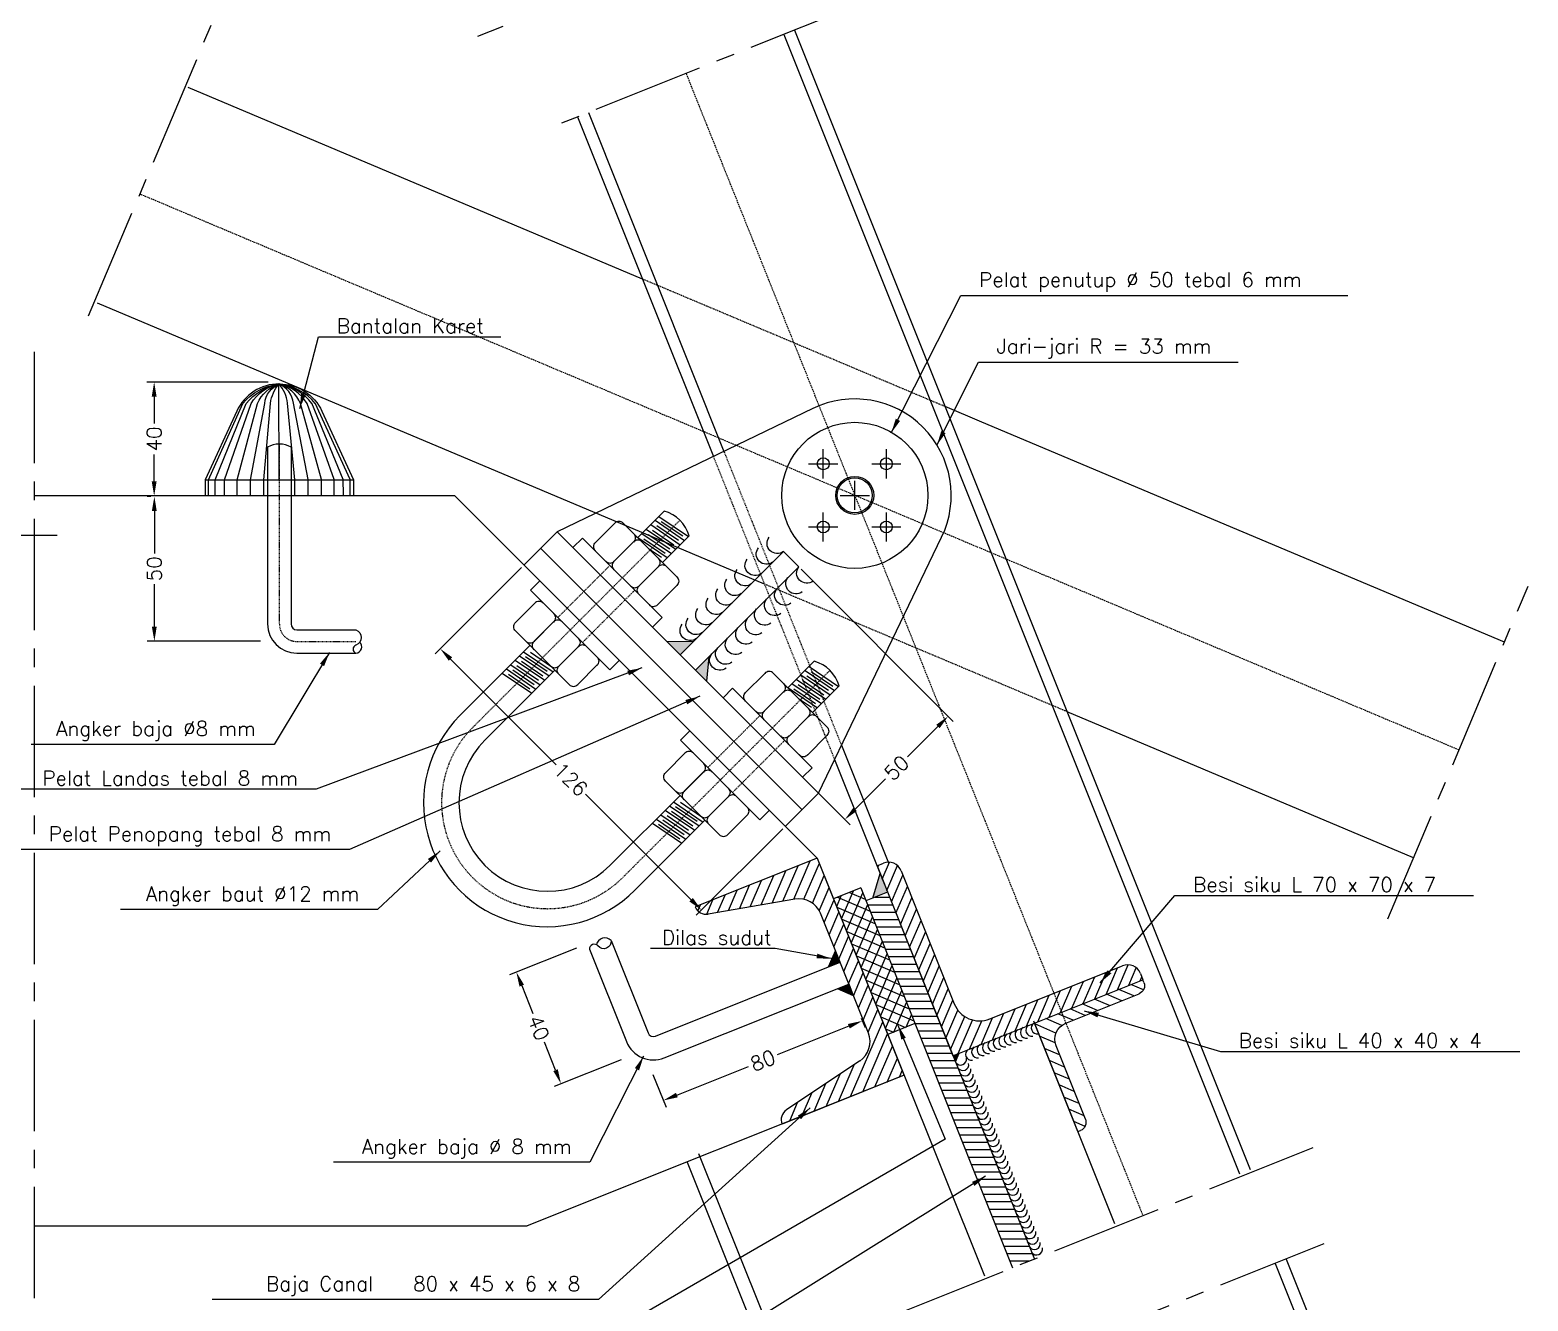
# Model space of a CAD drawing. Header units: metres. Extents: x -50 to 791, y -795 to 584.
# Drawn here: x 336.6 to 593, y -640.7 to -423.2 of the extents above; entities that cross this region are included whole.
import ezdxf

# ---------------------------------------------------------------- set-up
doc = ezdxf.new("R2010")
doc.units = ezdxf.units.M
doc.header["$MEASUREMENT"] = 0
doc.linetypes.add('CENTER2', pattern=[28.575, 19.05, -3.175, 3.175, -3.175])
doc.linetypes.add('DASHED2', pattern=[0.375, 0.25, -0.125])
doc.layers.get('0').update_dxf_attribs({"color": 1, "linetype": 'CONTINUOUS'})
doc.layers.get('DEFPOINTS').update_dxf_attribs({"linetype": 'CONTINUOUS'})
for name, color, linetype in [('GRS-BANG', 5, 'CONTINUOUS'), ('KONS-BAJA', 1, 'CONTINUOUS'), ('UKURAN', 1, 'CONTINUOUS')]:
    doc.layers.add(name, color=color, linetype=linetype)
doc.styles.get("Standard").update_dxf_attribs({"font": 'Simplex.shx'})
doc.dimstyles.get("Standard").update_dxf_attribs({"dimtxt": 0.18, "dimasz": 0.18, "dimexe": 0.18, "dimexo": 0.0625, "dimgap": 0.09, "dimtad": 0, "dimtih": 1, "dimtoh": 1, "dimdec": 4, "dimzin": 0, "dimdsep": 46, "dimtxsty": 'Standard', "dimcen": 0.09, "dimadec": 0, "dimazin": 0, "dimtfac": 1, "dimtdec": 4, "dimtofl": 0, "dimtmove": 0, "dimatfit": 3, "dimfxl": 1, "dimtolj": 1, "dimtzin": 0, "dimarcsym": 0})

# ---------------------------------------------------------------- blocks, each defined once
blk = doc.blocks.new('*D57')
at = {"color": 0, "linetype": 'ByBlock'}
for p, q in [((476.73, -593.65), (464.48, -598.55)), ((478.86, -592.26), (479.51, -593.88)), ((443.2, -601.88), (445.45, -607.5)), ((447.31, -605.41), (459.56, -600.51))]:
    blk.add_line(p, q, dxfattribs=at)
for points in [[(476.57, -593.26), (476.88, -594.03), (479.05, -592.72)], [(447.15, -605.03), (447.46, -605.8), (444.99, -606.34)]]:
    blk.add_solid(points, dxfattribs=at)
at = {"layer": 'DEFPOINTS', "color": 0, "linetype": 'ByBlock'}
for p in [(478.63, -591.68), (442.97, -601.3), (444.99, -606.34)]:
    blk.add_point(p, dxfattribs=at)
at = {"color": 0, "linetype": 'ByBlock', "insert": (462.02, -599.53), "char_height": 2.5, "attachment_point": 5, "rotation": 21.8014}
blk.add_mtext('\\A1;80', dxfattribs=at)
blk = doc.blocks.new('C-8')
at = {"layer": 'KONS-BAJA'}
h = blk.add_hatch(dxfattribs=at)
h.set_pattern_fill('LINE', color=256, scale=0.5, angle=45, style=0)
h.set_pattern_definition([(45, (-97.5089, -516.2344), (-1.122532, 1.122532), [])])
h.paths.add_polyline_path([(6.15, 14.92, 0.350886), (3, 11.03), (3, 0), (3, -11.03, 0.350886), (6.15, -14.92), (20.91, -18.04, -0.354397), (22.5, -20, 0.000003), (22.5, -20), (0, -20), (0, 0), (0, 20), (22.5, 20, -0.354393), (20.91, 18.04)])
for points in [[(0, 20), (22.5, 20)], [(0, 20), (0, 0)], [(6.15, 14.92), (20.91, 18.04)], [(3, 11.03), (3, 0), (3, -11.03)], [(0, -20), (0, 0)], [(6.15, -14.92), (20.91, -18.04)], [(0, -20), (22.5, -20)]]:
    blk.add_lwpolyline(points, dxfattribs=at)
for centre, radius, start, end in [((20.5, 20), 2, 281.9422, 0), ((7.01, 11.01), 4.01, 102.3231, 179.6641), ((7.01, -11.01), 4.01, 180.3359, 257.6769), ((20.5, -20), 2, 0, 78.0578)]:
    blk.add_arc(centre, radius, start, end, dxfattribs=at)
blk = doc.blocks.new('*D59')
at = {"color": 0, "linetype": 'ByBlock'}
for p, q in [((430.11, -580.26), (418.67, -584.84)), ((420.76, -586.69), (422.67, -591.46)), ((426.55, -601.15), (424.64, -596.38)), ((437.75, -599.37), (426.31, -603.94))]:
    blk.add_line(p, q, dxfattribs=at)
for points in [[(421.15, -586.54), (420.37, -586.85), (419.83, -584.37)], [(426.93, -601), (426.16, -601.31), (427.47, -603.47)]]:
    blk.add_solid(points, dxfattribs=at)
at = {"layer": 'DEFPOINTS', "color": 0, "linetype": 'ByBlock'}
for p in [(430.69, -580.03), (438.33, -599.13), (427.47, -603.47)]:
    blk.add_point(p, dxfattribs=at)
at = {"color": 0, "linetype": 'ByBlock', "insert": (423.65, -593.92), "char_height": 2.5, "attachment_point": 5, "rotation": 291.8014}
blk.add_mtext('\\A1;40', dxfattribs=at)
blk = doc.blocks.new('SIKU40-40-4')
at = {"layer": 'KONS-BAJA'}
h = blk.add_hatch(dxfattribs=at)
h.set_pattern_fill('LINE', color=256, scale=0.5, angle=45, style=0)
h.set_pattern_definition([(45, (-474.2618, -388.2726), (-1.122532, 1.122532), [])])
h.paths.add_polyline_path([(0, 0), (20, 0), (20, 0.5, 0.414214), (18.5, 2), (5, 2, -0.414214), (2, 5), (2, 18.5, 0.414214), (0.5, 20), (0, 20)])
for points in [[(0, 20), (0, 0)], [(0, 20), (0.5, 20)], [(2, 18.5), (2, 5)], [(0, 0), (20, 0)], [(5, 2), (18.5, 2)], [(20, 0.5), (20, 0)]]:
    blk.add_lwpolyline(points, dxfattribs=at)
for centre, radius, start, end in [((0.5, 18.5), 1.5, 0, 90), ((5, 5), 3, 180, 270), ((18.5, 0.5), 1.5, 0, 90)]:
    blk.add_arc(centre, radius, start, end, dxfattribs=at)
blk = doc.blocks.new('SIKU75-75-7')
at = {"layer": 'KONS-BAJA'}
h = blk.add_hatch(dxfattribs=at)
h.set_pattern_fill('LINE', color=256, scale=0.5, angle=45, style=0)
h.set_pattern_definition([(45, (-473.1133, -384.2598), (-1.122532, 1.122532), [])])
h.paths.add_polyline_path([(35, 3.75), (8.75, 3.75, -0.414214), (3.75, 8.75), (3.75, 35, 0.414214), (1.25, 37.5), (0, 37.5), (0, 0), (37.5, 0), (37.5, 1.25, 0.414214)])
for points in [[(0, 37.5), (0, 0)], [(0, 37.5), (1.25, 37.5)], [(3.75, 35), (3.75, 8.75)], [(8.75, 3.75), (35, 3.75)], [(0, 0), (37.5, 0)], [(37.5, 1.25), (37.5, 0)]]:
    blk.add_lwpolyline(points, dxfattribs=at)
for centre, radius, start, end in [((1.25, 35), 2.5, 0, 90), ((8.75, 8.75), 5, 180, 270), ((35, 1.25), 2.5, 0, 90)]:
    blk.add_arc(centre, radius, start, end, dxfattribs=at)
blk = doc.blocks.new('*D61')
at = {"color": 0, "linetype": 'ByBlock'}
for p, q in [((377.35, -483.44), (356.61, -483.44)), ((357.86, -485.94), (357.86, -490.53)), ((357.86, -500.41), (357.86, -495.82)), ((359.64, -502.91), (356.61, -502.91))]:
    blk.add_line(p, q, dxfattribs=at)
for points in [[(357.44, -485.94), (358.28, -485.94), (357.86, -483.44)], [(357.44, -500.41), (358.28, -500.41), (357.86, -502.91)]]:
    blk.add_solid(points, dxfattribs=at)
at = {"layer": 'DEFPOINTS', "color": 0, "linetype": 'ByBlock'}
for p in [(377.97, -483.44), (357.86, -502.91), (360.26, -502.91)]:
    blk.add_point(p, dxfattribs=at)
at = {"color": 0, "linetype": 'ByBlock', "insert": (357.86, -493.17), "char_height": 2.5, "attachment_point": 5, "rotation": 90}
blk.add_mtext('\\A1;40', dxfattribs=at)
blk = doc.blocks.new('*D62')
at = {"color": 0, "linetype": 'ByBlock'}
for p, q in [((357.26, -503), (356.64, -503)), ((357.89, -505.5), (357.89, -512.74)), ((357.89, -525.27), (357.89, -518.03)), ((376.08, -527.77), (356.64, -527.77))]:
    blk.add_line(p, q, dxfattribs=at)
for points in [[(357.47, -505.5), (358.3, -505.5), (357.89, -503)], [(357.47, -525.27), (358.3, -525.27), (357.89, -527.77)]]:
    blk.add_solid(points, dxfattribs=at)
at = {"layer": 'DEFPOINTS', "color": 0, "linetype": 'ByBlock'}
for p in [(357.89, -503), (357.89, -527.77), (376.71, -527.77)]:
    blk.add_point(p, dxfattribs=at)
at = {"color": 0, "linetype": 'ByBlock', "insert": (357.89, -515.38), "char_height": 2.5, "attachment_point": 5, "rotation": 90}
blk.add_mtext('\\A1;50', dxfattribs=at)
blk = doc.blocks.new('*D63')
at = {"color": 0, "linetype": 'ByBlock'}
for p, q in [((420.72, -515.14), (405.92, -529.94)), ((408.57, -530.82), (426.65, -548.9)), ((449.74, -571.99), (431.66, -553.91)), ((465.42, -559.85), (450.63, -574.65))]:
    blk.add_line(p, q, dxfattribs=at)
for points in [[(408.87, -530.53), (408.28, -531.12), (406.8, -529.05)], [(450.04, -571.7), (449.45, -572.29), (451.51, -573.76)]]:
    blk.add_solid(points, dxfattribs=at)
at = {"layer": 'DEFPOINTS', "color": 0, "linetype": 'ByBlock'}
for p in [(421.16, -514.7), (465.87, -559.41), (451.51, -573.76)]:
    blk.add_point(p, dxfattribs=at)
at = {"color": 0, "linetype": 'ByBlock', "insert": (429.16, -551.41), "char_height": 2.5, "attachment_point": 5, "rotation": 315}
blk.add_mtext('\\A1;126', dxfattribs=at)
blk = doc.blocks.new('*D64')
at = {"color": 0, "linetype": 'ByBlock'}
for p, q in [((468.6, -515.47), (494.61, -541.48)), ((450.92, -533.15), (476.94, -559.16)), ((491.96, -542.37), (486.76, -547.57)), ((477.82, -556.51), (483.02, -551.31))]:
    blk.add_line(p, q, dxfattribs=at)
for points in [[(491.67, -542.07), (492.26, -542.66), (493.73, -540.6)], [(477.52, -556.22), (478.11, -556.81), (476.05, -558.28)]]:
    blk.add_solid(points, dxfattribs=at)
at = {"layer": 'DEFPOINTS', "color": 0, "linetype": 'ByBlock'}
for p in [(468.16, -515.03), (450.48, -532.71), (493.73, -540.6)]:
    blk.add_point(p, dxfattribs=at)
at = {"color": 0, "linetype": 'ByBlock', "insert": (484.89, -549.44), "char_height": 2.5, "attachment_point": 5, "rotation": 45}
blk.add_mtext('\\A1;50', dxfattribs=at)

msp = doc.modelspace()

# ---------------------------------------------------------------- hatches: boundary and pattern name
at = {"layer": 'KONS-BAJA'}
h = msp.add_hatch(color=256, dxfattribs=at)
h.paths.add_polyline_path([(450.1513, -527.78953), (445.54881, -527.77623), (447.85671, -530.08413)])
h.paths.add_polyline_path([(452.77327, -530.41754), (450.48169, -532.70912), (452.38726, -534.61468)])
for points in [[(483.36965, -570.72361), (482.07945, -567.49812), (480.8234, -571.74211)], [(473.27125, -583.49373), (475.23853, -582.70681), (474.45162, -580.73953)], [(476.71143, -586.38907), (477.49835, -588.35636), (474.74415, -587.17599)], [(495.62226, -598.24989), (494.55303, -598.67758), (494.98072, -599.74682)]]:
    msp.add_hatch(color=256, dxfattribs=at).paths.add_polyline_path(points)
h = msp.add_hatch(dxfattribs=at)
h.set_pattern_fill('ANSI37', color=256, scale=0.5, angle=-68.1985905, style=0)
h.set_pattern_definition([(336.8014, (-219.513, -149.6688), (0.625347, 1.4591427), []), (66.8014, (-219.513, -149.6688), (-1.4591427, 0.625347), [])])
h.paths.add_polyline_path([(478.76674, -569.98668), (474.12436, -571.84363), (478.76674, -583.44959), (483.40912, -595.05555), (488.05151, -593.1986)])
at = {"layer": 'UKURAN'}
h = msp.add_hatch(dxfattribs=at)
h.set_pattern_fill('LINE', color=256, scale=0.4, style=0)
h.set_pattern_definition([(0, (-50, -795.0939), (0, 1.27), [])])
h.paths.add_polyline_path([(483.36965, -570.72361), (479.65574, -572.20918), (504.7632, -634.97783), (508.47711, -633.49227)])

# ---------------------------------------------------------------- linework, layer by layer
at = {"layer": 'GRS-BANG', "linetype": 'CENTER2'}
msp.add_line((337.34841, -478.23357), (337.34841, -644.65482), dxfattribs=at)
at = {"layer": 'GRS-BANG', "flags": 128}
for points in [[(337.34841, -502.81783), (409.2767, -502.81783)], [(471.33893, -564.88006), (499.91923, -636.33082)], [(486.19455, -602.01913), (421.6978, -627.81783)], [(337.34841, -627.81783), (421.6978, -627.81783)]]:
    msp.add_lwpolyline(points, dxfattribs=at)
at = {"layer": 'GRS-BANG'}
msp.add_lwpolyline([(471.33893, -564.88006), (409.2767, -502.81783)], dxfattribs=at)
at = {"layer": 'KONS-BAJA', "linetype": 'CENTER2'}
for p, q in [((346.64179, -472.11636), (384.76272, -381.6391)), ((556.12999, -614.43112), (456.88392, -654.12955)), ((558.01306, -630.88884), (461.55664, -669.47141))]:
    msp.add_line(p, q, dxfattribs=at)
at = {"layer": 'KONS-BAJA'}
for p, q in [((472.34559, -499.91543), (472.34559, -494.91543)), ((483.1504, -499.91543), (483.1504, -494.91543)), ((469.84559, -497.41543), (474.84559, -497.41543)), ((480.6504, -497.41543), (485.6504, -497.41543)), ((477.74799, -505.31783), (477.74799, -500.31783)), ((475.24799, -502.81783), (480.24799, -502.81783)), ((472.34559, -510.72024), (472.34559, -505.72024)), ((483.1504, -510.72024), (483.1504, -505.72024)), ((469.84559, -508.22024), (474.84559, -508.22024)), ((480.6504, -508.22024), (485.6504, -508.22024)), ((447.85671, -530.08413), (465.53438, -512.40646)), ((480.8234, -571.74211), (482.07945, -567.49812)), ((478.76674, -569.98668), (474.12436, -571.84363)), ((483.36965, -570.72361), (479.65574, -572.20918)), ((475.23853, -582.70681), (474.45162, -580.73953)), ((476.71143, -586.38907), (477.49835, -588.35636)), ((488.05151, -593.1986), (483.40912, -595.05555)), ((494.55303, -598.67758), (495.62226, -598.24989)), ((494.98072, -599.74682), (495.62226, -598.24989))]:
    msp.add_line(p, q, dxfattribs=at)
at = {"layer": 'KONS-BAJA', "linetype": 'CENTER2'}
for points in [[(470.57195, -401.35494), (413.20542, -424.30155)], [(477.67363, -419.10914), (426.93252, -439.40559)], [(568.96551, -575.2672), (592.95535, -518.32905)]]:
    msp.add_lwpolyline(points, dxfattribs=at)
at = {"layer": 'KONS-BAJA'}
for points in [[(465.58525, -423.94449), (543.55764, -618.87546)], [(467.4422, -423.20171), (545.41459, -618.13267)], [(441.40051, -465.80076), (363.68741, -433.05778)], [(430.30314, -438.05734), (453.5456, -496.16349)], [(432.16009, -437.31456), (455.3516, -495.29334)], [(462.28188, -518.00419), (348.15639, -469.91951)], [(379.2767, -500.1589), (379.21696, -483.74416)], [(390.22655, -500.09264), (384.8372, -487.0376)], [(391.37471, -500.0857), (385.41128, -487.03413)], [(367.16239, -500.1589), (373.0468, -487.07151)], [(368.31057, -500.1589), (373.62089, -487.07151)], [(588.90256, -527.94805), (499.49049, -490.27591), (493.21411, -487.63147)], [(366.56532, -500.1589), (391.98808, -500.1589)], [(367.16239, -502.81783), (367.16239, -500.10979)], [(368.31057, -502.81783), (368.31057, -500.10979)], [(369.88931, -502.81783), (369.88931, -500.10979)], [(372.04214, -502.81783), (372.04214, -500.10979)], [(374.3385, -502.81783), (374.3385, -500.10979)], [(376.63486, -502.81783), (376.63486, -500.10979)], [(381.91849, -502.80186), (381.90212, -500.09387)], [(384.2148, -502.78797), (384.19843, -500.07998)], [(386.51112, -502.77409), (386.49475, -500.0661)], [(388.66391, -502.76107), (388.64754, -500.05308)], [(390.24263, -502.75153), (390.22626, -500.04354)], [(391.39079, -502.74459), (391.37442, -500.0366)], [(445.13988, -505.50974), (440.59883, -510.05079)], [(443.56566, -507.08396), (448.61679, -510.5181)], [(444.24305, -506.40657), (449.29419, -509.84071)], [(444.62096, -507.26322), (448.29609, -509.76185)], [(471.5233, -553.75072), (426.8151, -509.04253)], [(431.15878, -510.12147), (429.52641, -511.75384)], [(444.77078, -523.73348), (431.15878, -510.12147)], [(436.66243, -507.59885), (433.32799, -510.93329)], [(442.72015, -512.17211), (438.1364, -507.58837)], [(440.1055, -509.68367), (445.66885, -513.46605)], [(441.31409, -509.33552), (446.36523, -512.76967)], [(442.05397, -508.59565), (447.10511, -512.02979)], [(442.39858, -509.4856), (446.07371, -511.98423)], [(442.82578, -507.82384), (447.87692, -511.25798)], [(443.12965, -508.75453), (446.80478, -511.25316)], [(443.89127, -507.99291), (447.5664, -510.49154)], [(449.38252, -509.75238), (444.84147, -514.29343)], [(468.69487, -556.57915), (423.98668, -511.87095)], [(439.86817, -510.78144), (436.57948, -514.07014)], [(441.65292, -510.23126), (445.32805, -512.72989)], [(442.46413, -511.91609), (444.65341, -513.40453)], [(442.72015, -512.17211), (447.30389, -516.75585)], [(468.15936, -515.03145), (465.53438, -512.40646)], [(444.11081, -515.02408), (440.80159, -518.33331)], [(450.48169, -532.70912), (468.15936, -515.03145)], [(422.2372, -519.04306), (423.86956, -517.41069)], [(435.8492, -532.65506), (422.2372, -519.04306)], [(447.29341, -518.22983), (443.94775, -521.57548)], [(419.71457, -524.54671), (423.04902, -521.21227)], [(422.89717, -527.75245), (426.18586, -524.46376)], [(426.1704, -524.47922), (422.91447, -527.73514)], [(444.77078, -523.73348), (443.13842, -525.36584)], [(424.28783, -530.60442), (419.70409, -526.02068)], [(445.54881, -527.77623), (450.1513, -527.78953)], [(420.37978, -530.26984), (425.43091, -533.70398)], [(421.05717, -529.59245), (426.10831, -533.02659)], [(421.40718, -530.39936), (425.08231, -532.89798)], [(422.24642, -529.63776), (425.92155, -532.13639)], [(424.28783, -530.60442), (428.87158, -535.18817)], [(427.13981, -531.99509), (430.44904, -528.68586)], [(430.41763, -528.71727), (427.16328, -531.97162)], [(452.77327, -530.41754), (452.38726, -534.61468)], [(418.12821, -532.5214), (423.17935, -535.95555)], [(418.86809, -531.78153), (423.91923, -535.21567)], [(419.2127, -532.67148), (422.88783, -535.17011)], [(419.6399, -531.00972), (424.69104, -534.44386)], [(419.94377, -531.94041), (423.6189, -534.43904)], [(420.70539, -531.17879), (424.38052, -533.67742)], [(430.34555, -535.17769), (433.6912, -531.83203)], [(435.8492, -532.65506), (437.48157, -531.0227)], [(470.81344, -531.18331), (466.27239, -535.72436)], [(469.23922, -532.75753), (474.29036, -536.19167)], [(469.91661, -532.08013), (474.96775, -535.51428)], [(470.29453, -532.93678), (473.96966, -535.43541)], [(417.43183, -533.21779), (422.48297, -536.65193)], [(418.46704, -533.41714), (422.14217, -535.91577)], [(462.336, -533.27241), (458.99034, -536.61807)], [(468.39371, -537.84568), (463.80997, -533.26193)], [(465.77906, -535.35724), (471.34241, -539.13962)], [(466.98766, -535.00909), (472.0388, -538.44323)], [(467.72754, -534.26921), (472.77868, -537.70335)], [(468.07215, -535.15917), (471.74727, -537.6578)], [(468.49934, -533.4974), (473.55048, -536.93155)], [(468.80322, -534.4281), (472.47834, -536.92673)], [(469.56484, -533.66648), (473.23996, -536.16511)], [(475.05608, -535.42595), (470.51503, -539.967)], [(456.83234, -535.79504), (455.19998, -537.4274)], [(456.83234, -535.79504), (470.44435, -549.40704)], [(465.54174, -536.45501), (462.23251, -539.76424)], [(467.32649, -535.90483), (471.00162, -538.40345)], [(468.1377, -537.58966), (470.32697, -539.07809)], [(468.39371, -537.84568), (472.97746, -542.42942)], [(469.78438, -540.69765), (466.49569, -543.98634)], [(573.37155, -564.80978), (514.09548, -539.8349)], [(447.91076, -544.71662), (449.54312, -543.08426)], [(447.91076, -544.71662), (461.52277, -558.32863)], [(472.96697, -543.90339), (469.63253, -547.23783)], [(475.46344, -545.57293), (483.50654, -565.68068)], [(445.38814, -550.22028), (448.73379, -546.87462)], [(474.28648, -548.01571), (508.47711, -633.49227)], [(448.57073, -553.42602), (451.87996, -550.11679)], [(451.84856, -550.14819), (448.5942, -553.40254)], [(470.44435, -549.40704), (468.81199, -551.03941)], [(449.9614, -556.27799), (445.37765, -551.69425)], [(447.84008, -554.15667), (435.85799, -566.13876)], [(446.05334, -555.94341), (451.10448, -559.37755)], [(446.73073, -555.26601), (451.78187, -558.70016)], [(447.08074, -556.07292), (450.75587, -558.57155)], [(447.91999, -555.31133), (451.59511, -557.80996)], [(449.9614, -556.27799), (454.54514, -560.86173)], [(452.81337, -557.66866), (456.10207, -554.37996)], [(456.0866, -554.39542), (452.83068, -557.65135)], [(452.08272, -558.39931), (440.10063, -570.3814)], [(443.80178, -558.19497), (448.85292, -561.62911)], [(444.54166, -557.45509), (449.5928, -560.88923)], [(444.88627, -558.34505), (448.56139, -560.84368)], [(445.31346, -556.68328), (450.3646, -560.11743)], [(445.61734, -557.61398), (449.29246, -560.11261)], [(446.37896, -556.85236), (450.05408, -559.35099)], [(456.01911, -560.85125), (459.35356, -557.51681)], [(461.52277, -558.32863), (463.15513, -556.69626)], [(443.10539, -558.89135), (448.15653, -562.3255)], [(444.14061, -559.09071), (447.81574, -561.58933)], [(478.76674, -569.98668), (504.7632, -634.97783)], [(473.27125, -583.49373), (474.45162, -580.73953)], [(474.74415, -587.17599), (477.49835, -588.35636)], [(508.3143, -592.6965), (522.20267, -627.41744)], [(549.69404, -634.21645), (567.05008, -677.60657)], [(551.55099, -633.47367), (569.06481, -677.25823)]]:
    msp.add_lwpolyline(points, dxfattribs=at)
at = {"layer": 'KONS-BAJA', "linetype": 'DASHED2'}
for points in [[(448.87267, -430.62953), (527.04664, -626.06446)], [(581.13706, -546.37891), (355.4217, -451.27789)]]:
    msp.add_lwpolyline(points, dxfattribs=at)
at = {"layer": 'KONS-BAJA', "linetype": 'DASHED2', "ltscale": 0.5, "flags": 128}
for points in [[(493.21411, -487.63147), (441.40051, -465.80076)], [(514.09548, -539.8349), (462.28188, -518.00419)]]:
    msp.add_lwpolyline(points, dxfattribs=at)
at = {"layer": 'KONS-BAJA'}
for points in [[(379.2767, -483.74394, 0.292518463), (371.9912, -488.40506), (366.56532, -500.1589), (366.56532, -502.85589)], [(369.88931, -500.1589), (374.4356, -487.12061, -0.211222952), (379.21699, -483.75439)], [(372.04214, -500.1589), (375.56001, -487.12061, -0.220826664), (379.2767, -483.74394)], [(373.02472, -487.12061, -0.198505637), (379.2767, -483.74394, -0.435057203)], [(373.60097, -487.12061, -0.185438167), (379.2767, -483.74394, -1.217166389)], [(374.3385, -500.1589), (376.77838, -487.07151, -0.27658652), (379.2767, -483.74394)], [(376.63486, -500.1589), (377.78304, -487.07151, -0.165466911), (379.2767, -483.74394)], [(381.90242, -500.14297), (380.67513, -487.06276, 0.165466911), (379.16138, -483.74429)], [(384.19873, -500.12909), (381.67977, -487.05669, 0.27658652), (379.16138, -483.74429)], [(386.49504, -500.1152), (382.89841, -487.09843, 0.220826664), (379.16138, -483.74429)], [(385.43365, -487.0831, 0.198505637), (379.16138, -483.74429, 0.435057203)], [(384.85742, -487.08658, 0.185438167), (379.16138, -483.74429, 1.217166389)], [(388.64784, -500.10219), (384.0228, -487.09163, 0.211222952), (379.22114, -483.75438)], [(379.2767, -483.74394, -0.292518463), (386.5622, -488.40506), (391.98808, -500.1589), (391.98808, -502.85589)], [(465.86644, -559.40757), (471.5233, -553.75072), (492.61261, -509.97976, 0.709681819), (470.58606, -487.95322), (426.8151, -509.04253), (421.15825, -514.69938)], [(438.1364, -507.58837, 0.425672903), (436.66243, -507.59885, 0.425672903)], [(439.87179, -509.32373, -0.425672903), (439.8613, -510.7977, -0.425672903)], [(465.53438, -512.40646, -0.878827029), (463.09018, -509.96226, 0.112244772)], [(433.38704, -512.32888, -0.425672903), (433.39752, -510.85491, -0.425672903)], [(441.33845, -510.79042, 0.425672903), (439.86448, -510.8009, 0.425672903)], [(463.69461, -514.24623, -0.878827029), (461.25041, -511.80203, 0.112244772)], [(435.12407, -514.08358, 0.425672903), (436.59804, -514.0731, 0.425672903)], [(436.59076, -515.55025, -0.425672903), (436.60124, -514.07628, -0.425672903)], [(444.10184, -513.5538, -0.425672903), (444.09136, -515.02778, -0.425672903)], [(445.56853, -515.02047, 0.425672903), (444.09456, -515.03095, 0.425672903)], [(461.76235, -516.17848, -0.878827029), (459.31816, -513.73429, 0.112244772)], [(470.60356, -517.47564, -0.878827029), (468.15936, -515.03145, 0.112244772)], [(447.30389, -516.75585, -0.425672903), (447.29341, -518.22983, -0.425672903)], [(458.32407, -519.61044, -0.878827029), (455.87987, -517.16625, 0.112244772)], [(460.04309, -517.94797, -0.878827029), (457.5989, -515.50378, 0.112244772)], [(468.76379, -519.31541, -0.878827029), (466.31959, -516.87121, 0.112244772)], [(439.36493, -518.30366, 0.425672903), (440.83891, -518.29318, 0.425672903)], [(440.8316, -519.77035, -0.425672903), (440.84208, -518.29638, -0.425672903)], [(456.7662, -521.24534, -0.878827029), (454.32201, -518.80114, 0.112244772)], [(466.83154, -521.24767, -0.878827029), (464.38734, -518.80347, 0.112244772)], [(424.4446, -521.27132, 0.425672903), (422.97063, -521.2818, 0.425672903)], [(442.54621, -521.51449, 0.425672903), (444.02018, -521.50401, 0.425672903)], [(453.32815, -524.6239, -0.878827029), (450.88396, -522.17971, 0.112244772)], [(455.1009, -522.85418, -0.878827029), (452.6567, -520.40998, 0.112244772)], [(463.39325, -524.67962, -0.878827029), (460.94905, -522.23543, 0.112244772)], [(465.11228, -523.01715, -0.878827029), (462.66808, -520.57296, 0.112244772)], [(419.70409, -526.02068, -0.425672903), (419.71457, -524.54671, -0.425672903)], [(426.19931, -523.00835, -0.425672903), (426.18882, -524.48232, -0.425672903)], [(427.66597, -524.47504, 0.425672903), (426.192, -524.48552, 0.425672903)], [(450.64218, -527.3053, -0.878827029), (448.19798, -524.86111, 0.112244772)], [(451.66285, -526.28637, -0.878827029), (449.21865, -523.84217, 0.112244772)], [(460.17008, -527.92336, -0.878827029), (457.72588, -525.47916, 0.112244772)], [(461.83538, -526.31452, -0.878827029), (459.39119, -523.87032, 0.112244772)], [(392.38056, -525.81783, -0.703845907), (392.38056, -528.44475, 0.711972115), (392.38056, -529.81783, 0.662633071), (393.01622, -527.92264, 0.662633071)], [(421.43945, -527.75606, 0.425672903), (422.91342, -527.74558, 0.425672903)], [(422.90614, -529.22273, -0.425672903), (422.91662, -527.74876, -0.425672903)], [(430.41939, -527.24921, -0.425672903), (430.4089, -528.72318, -0.425672903)], [(458.39734, -529.69309, -0.878827029), (455.95314, -527.24889, 0.112244772)], [(422.16651, -528.4831), (410.18443, -540.46519, 1.002644561), (440.10063, -570.3814)], [(431.88607, -528.71588, 0.425672903), (430.4121, -528.72636, 0.425672903)], [(433.63021, -530.43048, -0.425672903), (433.61973, -531.90445, -0.425672903)], [(455.71136, -532.37449, -0.878827029), (453.26716, -529.93029, 0.112244772)], [(456.73203, -531.35555, -0.878827029), (454.28783, -528.91136, 0.112244772)], [(426.40915, -532.72574), (414.42707, -544.70783, 0.997591737), (435.85799, -566.13876)], [(425.66953, -531.98612, 0.425672903), (427.1435, -531.97564, 0.425672903)], [(427.13619, -533.4528, -0.425672903), (427.14668, -531.97883, -0.425672903)], [(463.80997, -533.26193, 0.425672903), (462.336, -533.27241, 0.425672903)], [(428.87158, -535.18817, 0.425672903), (430.34555, -535.17769, 0.425672903)], [(465.54535, -534.9973, -0.425672903), (465.53487, -536.47127, -0.425672903)], [(459.05133, -538.01962, -0.425672903), (459.06181, -536.54565, -0.425672903)], [(467.01202, -536.46398, 0.425672903), (465.53805, -536.47446, 0.425672903)], [(460.79547, -539.73422, 0.425672903), (462.26944, -539.72374, 0.425672903)], [(462.26216, -541.20089, -0.425672903), (462.27264, -539.72692, -0.425672903)], [(469.77541, -539.22737, -0.425672903), (469.76492, -540.70134, -0.425672903)], [(471.24209, -540.69404, 0.425672903), (469.76812, -540.70452, 0.425672903)], [(472.97746, -542.42942, -0.425672903), (472.96697, -543.90339, -0.425672903)], [(465.01557, -543.97506, 0.425672903), (466.48954, -543.96458, 0.425672903)], [(466.48224, -545.44175, -0.425672903), (466.49272, -543.96778, -0.425672903)], [(450.13534, -546.93561, 0.425672903), (448.66137, -546.94609, 0.425672903)], [(468.23694, -547.17878, 0.425672903), (469.71091, -547.1683, 0.425672903)], [(445.37765, -551.69425, -0.425672903), (445.38814, -550.22028, -0.425672903)], [(451.84994, -548.67975, -0.425672903), (451.83946, -550.15372, -0.425672903)], [(453.31661, -550.14644, 0.425672903), (451.84264, -550.15692, 0.425672903)], [(447.11302, -553.42963, 0.425672903), (448.58699, -553.41915, 0.425672903)], [(448.5797, -554.8963, -0.425672903), (448.59019, -553.42232, -0.425672903)], [(456.09079, -552.89985, -0.425672903), (456.0803, -554.37382, -0.425672903)], [(457.55747, -554.36652, 0.425672903), (456.0835, -554.377, 0.425672903)], [(459.29451, -556.12122, -0.425672903), (459.28402, -557.59519, -0.425672903)], [(451.34309, -557.65968, 0.425672903), (452.81706, -557.6492, 0.425672903)], [(452.80976, -559.12637, -0.425672903), (452.82024, -557.6524, -0.425672903)], [(454.54514, -560.86173, 0.425672903), (456.01911, -560.85125, 0.425672903)], [(436.05681, -578.99291, -0.752244068), (433.79815, -579.89637, 0.700332431), (432.34291, -580.47847, -0.177537859)], [(436.05681, -578.99291, 0.610269781), (433.55378, -579.70847, 0.610269781)], [(504.69834, -594.58645, 0.814982077), (505.44112, -596.4434, -6.828680076)], [(505.62681, -594.21506, 0.814982077), (506.36959, -596.07201, -6.828680076)], [(506.55529, -593.84367, 0.814982077), (507.29807, -595.70062, -6.828680076)], [(507.48377, -593.47228, 0.814982077), (508.22655, -595.32923, -6.828680076)], [(508.41224, -593.10089, 0.814982077), (509.15502, -594.95784, -6.828680076)], [(498.199, -597.18618, 0.814982077), (498.94178, -599.04314, -6.828680076)], [(499.12748, -596.81479, 0.814982077), (499.87026, -598.67175, -6.828680076)], [(500.05595, -596.4434, 0.814982077), (500.79873, -598.30036, -6.828680076)], [(500.98443, -596.07201, 0.814982077), (501.72721, -597.92897, -6.828680076)], [(501.91291, -595.70062, 0.814982077), (502.65569, -597.55757, -6.828680076)], [(502.84138, -595.32923, 0.814982077), (503.58416, -597.18618, -6.828680076)], [(503.76986, -594.95784, 0.814982077), (504.51264, -596.81479, -6.828680076)], [(495.00643, -599.81557, 0.814982077), (496.86338, -599.07278, -6.828680076)], [(497.16472, -597.5999, 0.814982077), (497.9075, -599.45685, -6.828680076)], [(495.37782, -600.74404, 0.814982077), (497.23477, -600.00126, -6.828680076)], [(495.74921, -601.67252, 0.814982077), (497.60616, -600.92974, -6.828680076)], [(496.1206, -602.601, 0.814982077), (497.97755, -601.85821, -6.828680076)], [(496.49199, -603.52947, 0.814982077), (498.34894, -602.78669, -6.828680076)], [(496.86338, -604.45795, 0.814982077), (498.72033, -603.71517, -6.828680076)], [(497.23477, -605.38643, 0.814982077), (499.09172, -604.64364, -6.828680076)], [(497.60616, -606.3149, 0.814982077), (499.46312, -605.57212, -6.828680076)], [(497.97755, -607.24338, 0.814982077), (499.83451, -606.5006, -6.828680076)], [(498.34894, -608.17186, 0.814982077), (500.2059, -607.42907, -6.828680076)], [(498.72033, -609.10033, 0.814982077), (500.57729, -608.35755, -6.828680076)], [(499.09172, -610.02881, 0.814982077), (500.94868, -609.28603, -6.828680076)], [(499.46312, -610.95729, 0.814982077), (501.32007, -610.2145, -6.828680076)], [(499.83451, -611.88576, 0.814982077), (501.69146, -611.14298, -6.828680076)], [(500.2059, -612.81424, 0.814982077), (502.06285, -612.07146, -6.828680076)], [(500.57729, -613.74272, 0.814982077), (502.43424, -612.99993, -6.828680076)], [(500.94868, -614.67119, 0.814982077), (502.80563, -613.92841, -6.828680076)], [(501.32007, -615.59967, 0.814982077), (503.17702, -614.85689, -6.828680076)], [(501.69146, -616.52815, 0.814982077), (503.54841, -615.78536, -6.828680076)], [(502.06285, -617.45662, 0.814982077), (503.9198, -616.71384, -6.828680076)], [(502.43424, -618.3851, 0.814982077), (504.29119, -617.64232, -6.828680076)], [(502.80563, -619.31358, 0.814982077), (504.66258, -618.57079, -6.828680076)], [(503.17702, -620.24205, 0.814982077), (505.03398, -619.49927, -6.828680076)], [(503.54841, -621.17053, 0.814982077), (505.40537, -620.42775, -6.828680076)], [(503.9198, -622.09901, 0.814982077), (505.77676, -621.35623, -6.828680076)], [(504.29119, -623.02748, 0.814982077), (506.14815, -622.2847, -6.828680076)], [(504.66258, -623.95596, 0.814982077), (506.51954, -623.21318, -6.828680076)], [(505.03398, -624.88444, 0.814982077), (506.89093, -624.14166, -6.828680076)], [(505.40537, -625.81291, 0.814982077), (507.26232, -625.07013, -6.828680076)], [(505.77676, -626.74139, 0.814982077), (507.63371, -625.99861, -6.828680076)], [(506.14815, -627.66987, 0.814982077), (508.0051, -626.92709, -6.828680076)], [(506.51954, -628.59834, 0.814982077), (508.37649, -627.85556, -6.828680076)], [(506.89093, -629.52682, 0.814982077), (508.74788, -628.78404, -6.828680076)], [(507.26232, -630.4553, 0.814982077), (509.11927, -629.71252, -6.828680076)], [(507.63371, -631.38377, 0.814982077), (509.49066, -630.64099, -6.828680076)], [(508.0051, -632.31225, 0.814982077), (509.86205, -631.56947, -6.828680076)]]:
    msp.add_lwpolyline(points, format="xyb", dxfattribs=at)
at = {"layer": 'KONS-BAJA', "flags": 128}
for points in [[(377.2767, -494.58245), (377.2767, -524.81783, 0.414213562), (382.2767, -529.81783), (392.38056, -529.81783)], [(381.2767, -494.58245), (381.2767, -524.81783, 0.414213562), (382.2767, -525.81783), (392.38056, -525.81783)], [(436.05681, -578.99291), (442.37045, -594.77701, 0.414213562), (443.67032, -595.33409), (475.23853, -582.70681)], [(432.34291, -580.47847), (438.65655, -596.26257, 0.414213562), (445.15589, -599.048), (476.72409, -586.42072)]]:
    msp.add_lwpolyline(points, format="xyb", dxfattribs=at)
at = {"layer": 'KONS-BAJA', "linetype": 'DASHED2', "ltscale": 0.5, "flags": 128}
for points in [[(379.2767, -494.03285), (379.2767, -524.81783, 0.414213562), (382.2767, -527.81783), (392.38056, -527.81783)], [(447.82203, -507.07023), (412.30575, -542.58651, 0.996207344), (437.97931, -568.26008)]]:
    msp.add_lwpolyline(points, format="xyb", dxfattribs=at)
at = {"layer": 'KONS-BAJA', "linetype": 'DASHED2', "ltscale": 0.5}
for points in [[(453.5456, -496.16349), (474.28648, -548.01571)], [(455.3516, -495.29334), (475.46344, -545.57293)], [(435.84346, -514.80616), (426.92188, -523.72774)], [(440.0861, -519.0488), (431.16452, -527.97038)], [(473.4956, -532.74379), (437.97931, -568.26008)], [(461.51703, -540.47972), (452.59544, -549.4013)], [(465.75967, -544.72236), (456.83808, -553.64394)]]:
    msp.add_lwpolyline(points, dxfattribs=at)
at = {"layer": 'KONS-BAJA', "flags": 128}
for points in [[(449.05549, -616.87475), (463.28122, -652.43909)], [(451.0209, -615.4032), (465.24664, -650.96754)]]:
    msp.add_lwpolyline(points, dxfattribs=at)
at = {"layer": 'KONS-BAJA'}
for centre, radius in [((477.74799, -502.81783), 12.5), ((472.34559, -497.41543), 1.01673), ((483.1504, -497.41543), 1.01673), ((477.74799, -502.81783), 3.25), ((477.74799, -502.81783), 3), ((472.34559, -508.22024), 1.01673), ((483.1504, -508.22024), 1.01673)]:
    msp.add_circle(centre, radius, dxfattribs=at)
for centre, radius, start, end in [((379.2767, -497.9467), 3.91385, 59.2691274, 120.7308726), ((443.52974, -511.36252), 6.07022, 15.3819285, 74.6180715), ((469.2033, -537.03609), 6.07022, 15.3819285, 74.6180715)]:
    msp.add_arc(centre, radius, start, end, dxfattribs=at)

# ---------------------------------------------------------------- block references
at = {"layer": 'KONS-BAJA', "xscale": 0.9333333, "yscale": 0.9333333, "zscale": 0.9333333, "rotation": 21.8014094863518}
msp.add_blockref('SIKU75-75-7', (494.55085, -598.67661), dxfattribs=at)
at = {"layer": 'KONS-BAJA', "rotation": 201.8014094863518}
msp.add_blockref('C-8', (478.76674, -583.44959), dxfattribs=at)
at = {"layer": 'KONS-BAJA', "xscale": -1, "rotation": 201.8014094863518}
msp.add_blockref('SIKU40-40-4', (508.478, -593.10575), dxfattribs=at)

# ---------------------------------------------------------------- texts
at = {"layer": 'UKURAN', "char_height": 2.5}
for s, insert, attachment_point in [('\\A1;Pelat penutup %%c 50 tebal 6 mm', (499.02811, -466.3292), 4), ('Bantalan Karet', (389.10326, -473.82085), 4), ('\\A1;Jari-jari R = 33 mm', (502.02988, -477.71651), 4), ('\\A1;Angker baja %%c8 mm', (375.24581, -543.13109), 6), ('\\A1;Pelat Landas tebal 8 mm', (382.45007, -551.19296), 6), ('\\A1;Pelat Penopang tebal 8 mm', (388.15344, -561.14018), 6), ('\\A1;Besi siku L 70 x 70 x 7', (535.64973, -569.41247), 4), ('\\A1;Angker baut %%c12 mm', (392.95628, -571.38707), 6), ('\\A1;Dilas sudut', (463.49794, -578.45411), 6), ('\\A1;Besi siku L 40 x 40 x 4', (543.45435, -596.08275), 4), ('\\A1;Angker baja %%c 8 mm', (429.27773, -614.62635), 6), ('\\A1;Baja Canal    80 x 45 x 6 x 8', (430.77862, -638.11679), 6)]:
    msp.add_mtext(s, dxfattribs=dict(at, insert=insert, attachment_point=attachment_point))

# ---------------------------------------------------------------- dimensions: what is measured, and where the dimension line sits
at = {"layer": 'UKURAN'}
for base, p1, p2, angle, text, picture, middle in [((357.86018, -502.91413), (377.97205, -483.43584), (360.26159, -502.91413), 90, '40', '*D61', (357.86018, -493.17499)), ((357.88644, -527.76769), (357.88644, -503.00029), (376.70756, -527.76769), 90, '50', '*D62', (357.88644, -515.38399)), ((427.4747, -603.47493), (430.6876, -580.02918), (438.32918, -599.13314), 291.8014095, '40', '*D59', (423.65391, -593.92295)), ((444.98759, -606.34151), (478.63168, -591.67937), (442.9702, -601.29804), 21.8014095, '80', '*D57', (462.01731, -599.52962))]:
    dim = msp.add_linear_dim(base=base, p1=p1, p2=p2, angle=angle, text=text, dimstyle='Standard', override={"dimtxt": 2.5, "dimasz": 2.5, "dimexe": 1.25, "dimexo": 0.625, "dimgap": 0.625, "dimtih": 0, "dimtoh": 0, "dimzin": 8, "dimlunit": 6, "dimcen": 2.5, "dimtofl": 1}, dxfattribs=at)
    dim.commit()
    dim.dimension.update_dxf_attribs({"geometry": picture, "text_midpoint": middle})
for p1, p2, distance, text, picture, middle in [((421.15825, -514.69938), (465.86644, -559.40757), -20.29997, '126', '*D63', (429.1581, -551.40772)), ((450.48169, -532.70912), (468.15936, -515.03145), -36.16079, '50', '*D64', (484.89007, -549.43982))]:
    dim = msp.add_aligned_dim(p1=p1, p2=p2, distance=distance, text=text, dimstyle='Standard', override={"dimtxt": 2.5, "dimasz": 2.5, "dimexe": 1.25, "dimexo": 0.625, "dimgap": 0.625, "dimtih": 0, "dimtoh": 0, "dimzin": 8, "dimlunit": 6, "dimcen": 2.5, "dimtofl": 1}, dxfattribs=at)
    dim.commit()
    dim.dimension.update_dxf_attribs({"geometry": picture, "text_midpoint": middle})

# ---------------------------------------------------------------- leaders
at = {"layer": 'KONS-BAJA', "annotation_type": 0, "has_hookline": 1, "hookline_direction": 0, "text_width": 45.2381}
msp.add_leader([(283.41432, -524.82072), (292.89821, -509.60973), (295.39821, -509.60973)], dimstyle='Standard', override={"dimtxt": 2.5, "dimasz": 2.5, "dimexe": 1.25, "dimexo": 0.625, "dimgap": 0.625, "dimtad": 1, "dimtih": 0, "dimtoh": 0, "dimzin": 8, "dimcen": 2.5, "dimtofl": 1}, dxfattribs=at)
at = {"layer": 'UKURAN', "annotation_type": 0, "has_hookline": 1}
for points, hookline_direction, text_width in [([(483.99459, -492.12615), (495.90311, -468.62087), (498.40311, -468.62087)], 0, 63.09524), ([(382.77489, -487.93083), (385.97826, -475.69585), (388.47826, -475.69585)], 0, 28.09524), ([(491.7992, -494.22382), (498.90488, -480.00818), (501.40488, -480.00818)], 0, 41.30952), ([(387.87791, -529.67178), (378.37081, -545.42276), (375.87081, -545.42276)], 1, 38.45238), ([(441.30947, -532.33966), (385.57507, -553.06796), (383.07507, -553.06796)], 1, 49.52381), ([(451.21532, -537.19256), (391.27844, -563.43185), (388.77844, -563.43185)], 1, 54.64286), ([(406.78908, -563.62142), (396.08128, -573.67874), (393.58128, -573.67874)], 1, 40.83333), ([(519.71569, -586.21944), (532.52473, -571.28747), (535.02473, -571.28747)], 0, 47.97619), ([(473.72862, -582.07577), (464.12294, -580.32911)], 1, 20.71429), ([(517.0141, -591.0141), (540.32935, -597.95775), (542.82935, -597.95775)], 0, 48.09524), ([(485.13535, -593.46309), (493.24014, -612.94139), (435.10432, -646.55533), (432.60432, -646.55533)], 1, 51.19048), ([(441.60965, -598.76972), (432.40273, -616.91802), (429.90273, -616.91802)], 1, 40.71429), ([(470.12649, -607.57652), (433.90362, -640.40846), (431.40362, -640.40846)], 1, 62.97619), ([(500.14422, -619.29262), (442.60876, -655.12122), (440.10876, -655.12122)], 1, 67.38095)]:
    msp.add_leader(points, dimstyle='Standard', override={"dimtxt": 2.5, "dimasz": 2.5, "dimexe": 1.25, "dimexo": 0.625, "dimgap": 0.625, "dimtad": 1, "dimtih": 0, "dimtoh": 0, "dimzin": 8, "dimcen": 2.5, "dimtofl": 1}, dxfattribs=dict(at, hookline_direction=hookline_direction, text_width=text_width))

doc.saveas('drawing.dxf')
